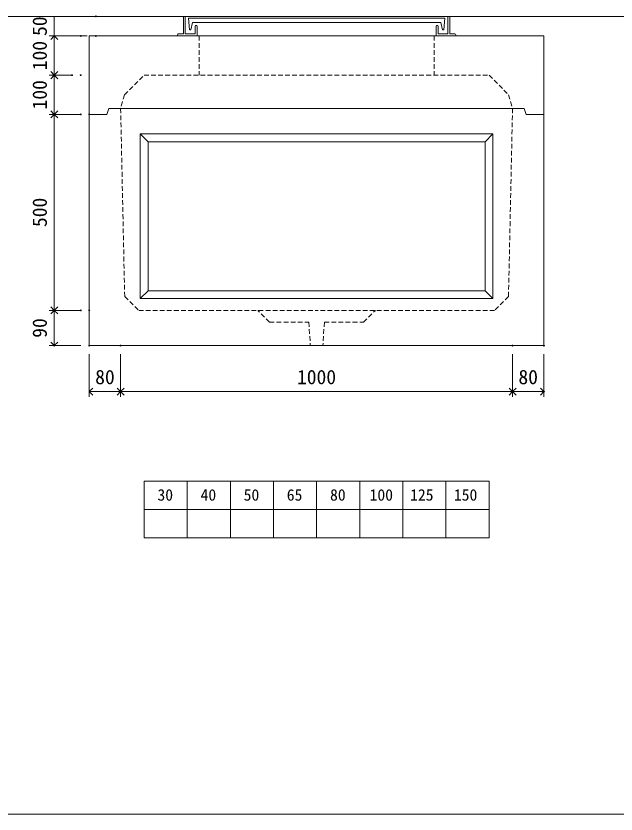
# Model space of a CAD drawing. Units: millimetres, scale not verified. Extents: x -4890 to 18490, y -2356 to 2356.
# Drawn here: x 1828 to 3359, y -1919 to 117 of the extents above; entities that cross this region are included whole.
import ezdxf
from ezdxf.enums import TextEntityAlignment as Align

# ---------------------------------------------------------------- set-up
doc = ezdxf.new("R2010")
doc.units = ezdxf.units.MM
doc.header["$LTSCALE"] = 10
doc.header["$PDMODE"] = 32
doc.header["$PDSIZE"] = 2
doc.linetypes.add('DASHED1', pattern=[1.8, 1.2, -0.6])
doc.layers.add('0-1_Defpoints', color=7, linetype='Continuous')
for name, color, linetype, lineweight in [('0-2_waku', 7, 'Continuous', 18), ('0-3_gaikei', 7, 'Continuous', 18), ('0-4_kakure', 7, 'DASHED1', 5), ('0-5_sunpou', 7, 'Continuous', 5), ('0-8_uchigawa', 6, 'Continuous', 18), ('0-9_文字１', 7, 'Continuous', 18), ('0-A_futa', 3, 'Continuous', 18), ('0-B_GL', 4, 'Continuous', 18)]:
    doc.layers.add(name, color=color, linetype=linetype, lineweight=lineweight)
doc.styles.add('ＭＳ ゴシック', font='')
doc.styles.get('ＭＳ ゴシック').set_extended_font_data('MS Gothic')

# ---------------------------------------------------------------- blocks, each defined once
blk = doc.blocks.new('_Open90')
at = {"layer": '0-5_sunpou'}
blk.add_line((0, 0), (-1, 0), dxfattribs=at)
blk.add_lwpolyline([(-0.5, 0.5), (0, 0), (-0.5, -0.5)], dxfattribs=at)
blk = doc.blocks.new('D126')
at = {"layer": '0-1_Defpoints'}
for p in [(3462.03, 1424.36), (3542.03, 1424.36), (3542.03, 1306.94)]:
    blk.add_point(p, dxfattribs=at)
at = {"layer": '0-5_sunpou'}
for p, q in [((3462.03, 1402.36), (3462.03, 1293.94)), ((3542.03, 1402.36), (3542.03, 1293.94)), ((3480.03, 1306.94), (3524.03, 1306.94))]:
    blk.add_line(p, q, dxfattribs=at)
at = {"layer": '0-5_sunpou', "xscale": 18, "yscale": 18, "rotation": 180}
blk.add_blockref('_Open90', (3462.03, 1306.94), dxfattribs=at)
at = {"layer": '0-5_sunpou', "xscale": 18, "yscale": 18}
blk.add_blockref('_Open90', (3542.03, 1306.94), dxfattribs=at)
at = {"layer": '0-5_sunpou', "style": 'ＭＳ ゴシック'}
blk.add_text('80', height=36.66, dxfattribs=at).set_placement((3477.03, 1314.94), align=Align.BOTTOM_LEFT)
blk = doc.blocks.new('D127')
at = {"layer": '0-1_Defpoints'}
for p in [(3542.03, 1424.36), (4542.03, 1424.36), (4542.03, 1306.94)]:
    blk.add_point(p, dxfattribs=at)
at = {"layer": '0-5_sunpou'}
for p, q in [((3542.03, 1402.36), (3542.03, 1293.94)), ((4542.03, 1402.36), (4542.03, 1293.94)), ((3560.03, 1306.94), (4524.03, 1306.94))]:
    blk.add_line(p, q, dxfattribs=at)
at = {"layer": '0-5_sunpou', "xscale": 18, "yscale": 18, "rotation": 180}
blk.add_blockref('_Open90', (3542.03, 1306.94), dxfattribs=at)
at = {"layer": '0-5_sunpou', "xscale": 18, "yscale": 18}
blk.add_blockref('_Open90', (4542.03, 1306.94), dxfattribs=at)
at = {"layer": '0-5_sunpou', "style": 'ＭＳ ゴシック'}
blk.add_text('1000', height=36.66, dxfattribs=at).set_placement((3992.03, 1314.94), align=Align.BOTTOM_LEFT)
blk = doc.blocks.new('D128')
at = {"layer": '0-1_Defpoints'}
for p in [(4542.03, 1424.36), (4622.03, 1424.36), (4622.03, 1306.94)]:
    blk.add_point(p, dxfattribs=at)
at = {"layer": '0-5_sunpou'}
for p, q in [((4542.03, 1402.36), (4542.03, 1293.94)), ((4622.03, 1402.36), (4622.03, 1293.94)), ((4560.03, 1306.94), (4604.03, 1306.94))]:
    blk.add_line(p, q, dxfattribs=at)
at = {"layer": '0-5_sunpou', "xscale": 18, "yscale": 18, "rotation": 180}
blk.add_blockref('_Open90', (4542.03, 1306.94), dxfattribs=at)
at = {"layer": '0-5_sunpou', "xscale": 18, "yscale": 18}
blk.add_blockref('_Open90', (4622.03, 1306.94), dxfattribs=at)
at = {"layer": '0-5_sunpou', "style": 'ＭＳ ゴシック'}
blk.add_text('80', height=36.66, dxfattribs=at).set_placement((4557.03, 1314.94), align=Align.BOTTOM_LEFT)
blk = doc.blocks.new('D129')
at = {"layer": '0-1_Defpoints'}
for p in [(3462.03, 1514.36), (3372.71, 1424.36), (3462.03, 1424.36)]:
    blk.add_point(p, dxfattribs=at)
at = {"layer": '0-5_sunpou'}
for p, q in [((3440.03, 1514.36), (3359.71, 1514.36)), ((3372.71, 1496.36), (3372.71, 1442.36)), ((3440.03, 1424.36), (3359.71, 1424.36))]:
    blk.add_line(p, q, dxfattribs=at)
at = {"layer": '0-5_sunpou', "xscale": 18, "yscale": 18}
for p, rotation in [((3372.71, 1514.36), 90), ((3372.71, 1424.36), 270)]:
    blk.add_blockref('_Open90', p, dxfattribs=dict(at, rotation=rotation))
at = {"layer": '0-5_sunpou', "style": 'ＭＳ ゴシック'}
blk.add_text('90', height=36.66, rotation=90, dxfattribs=at).set_placement((3364.71, 1444.36), align=Align.BOTTOM_LEFT)
blk = doc.blocks.new('D130')
at = {"layer": '0-1_Defpoints'}
for p in [(3462.03, 2014.36), (3372.71, 1514.36), (3440.03, 1514.36)]:
    blk.add_point(p, dxfattribs=at)
at = {"layer": '0-5_sunpou'}
for p, q in [((3440.03, 2014.36), (3359.71, 2014.36)), ((3372.71, 1996.36), (3372.71, 1532.36)), ((3418.03, 1514.36), (3359.71, 1514.36))]:
    blk.add_line(p, q, dxfattribs=at)
at = {"layer": '0-5_sunpou', "xscale": 18, "yscale": 18}
for p, rotation in [((3372.71, 2014.36), 90), ((3372.71, 1514.36), 270)]:
    blk.add_blockref('_Open90', p, dxfattribs=dict(at, rotation=rotation))
at = {"layer": '0-5_sunpou', "style": 'ＭＳ ゴシック'}
blk.add_text('500', height=36.66, rotation=90, dxfattribs=at).set_placement((3364.71, 1726.86), align=Align.BOTTOM_LEFT)
blk = doc.blocks.new('D131')
at = {"layer": '0-1_Defpoints'}
for p in [(3440.03, 2214.36), (3372.71, 2114.36), (3440.03, 2114.36)]:
    blk.add_point(p, dxfattribs=at)
at = {"layer": '0-5_sunpou'}
for p, q in [((3418.03, 2214.36), (3359.71, 2214.36)), ((3372.71, 2196.36), (3372.71, 2132.36)), ((3418.03, 2114.36), (3359.71, 2114.36))]:
    blk.add_line(p, q, dxfattribs=at)
at = {"layer": '0-5_sunpou', "xscale": 18, "yscale": 18}
for p, rotation in [((3372.71, 2214.36), 90), ((3372.71, 2114.36), 270)]:
    blk.add_blockref('_Open90', p, dxfattribs=dict(at, rotation=rotation))
at = {"layer": '0-5_sunpou', "style": 'ＭＳ ゴシック'}
blk.add_text('100', height=36.66, rotation=90, dxfattribs=at).set_placement((3364.71, 2126.86), align=Align.BOTTOM_LEFT)
blk = doc.blocks.new('D132')
at = {"layer": '0-1_Defpoints'}
for p in [(3418.03, 2114.36), (3372.71, 2014.36), (3440.03, 2014.36)]:
    blk.add_point(p, dxfattribs=at)
at = {"layer": '0-5_sunpou'}
for p, q in [((3396.03, 2114.36), (3359.71, 2114.36)), ((3372.71, 2096.36), (3372.71, 2032.36)), ((3418.03, 2014.36), (3359.71, 2014.36))]:
    blk.add_line(p, q, dxfattribs=at)
at = {"layer": '0-5_sunpou', "xscale": 18, "yscale": 18}
for p, rotation in [((3372.71, 2114.36), 90), ((3372.71, 2014.36), 270)]:
    blk.add_blockref('_Open90', p, dxfattribs=dict(at, rotation=rotation))
at = {"layer": '0-5_sunpou', "style": 'ＭＳ ゴシック'}
blk.add_text('100', height=36.66, rotation=90, dxfattribs=at).set_placement((3364.71, 2026.86), align=Align.BOTTOM_LEFT)
blk = doc.blocks.new('D142')
at = {"layer": '0-1_Defpoints'}
for p in [(3478.81, 2264.36), (3372.71, 2214.36), (3478.81, 2214.36)]:
    blk.add_point(p, dxfattribs=at)
at = {"layer": '0-5_sunpou'}
for p, q in [((3456.81, 2264.36), (3359.71, 2264.36)), ((3372.71, 2264.36), (3372.71, 2214.36)), ((3456.81, 2214.36), (3359.71, 2214.36))]:
    blk.add_line(p, q, dxfattribs=at)
at = {"layer": '0-5_sunpou', "style": 'ＭＳ ゴシック'}
blk.add_text('50', height=36.66, rotation=90, dxfattribs=at).set_placement((3364.71, 2214.36), align=Align.BOTTOM_LEFT)

msp = doc.modelspace()

# ---------------------------------------------------------------- linework, layer by layer
at = {"layer": '0-2_waku'}
for p, q in [((2154.67, -1069.99), (2154.67, -1213.99)), ((2154.67, -1069.99), (2154.67, -1213.99)), ((2154.67, -1069.99), (2154.67, -1213.99)), ((2154.67, -1069.99), (2154.67, -1213.99)), ((2154.67, -1069.99), (3034.67, -1069.99)), ((2264.67, -1069.99), (2264.67, -1213.99)), ((2374.67, -1069.99), (2374.67, -1213.99)), ((2374.67, -1069.99), (2374.67, -1213.99)), ((2484.67, -1069.99), (2484.67, -1213.99)), ((2594.67, -1069.99), (2594.67, -1213.99)), ((2704.67, -1069.99), (2704.67, -1213.99)), ((2814.67, -1069.99), (2814.67, -1213.99)), ((2924.67, -1069.99), (2924.67, -1213.99)), ((3034.67, -1069.99), (3034.67, -1213.99)), ((2154.67, -1141.99), (3034.67, -1141.99)), ((2154.67, -1213.99), (3034.67, -1213.99)), ((-1230.04, -1918.99), (4889.96, -1918.99)), ((-1230.04, -1918.99), (4889.96, -1918.99))]:
    msp.add_line(p, q, dxfattribs=at)
at = {"layer": '0-3_gaikei'}
for p, q in [((2014.67, -133.99), (2014.67, 66.01)), ((2159.67, 66.01), (2269.67, 66.01)), ((2159.67, 66.01), (2269.67, 66.01)), ((2159.67, 66.01), (2269.67, 66.01)), ((2194.67, 66.01), (2994.67, 66.01)), ((2194.67, 66.01), (2994.67, 66.01)), ((3174.67, -723.99), (3174.67, 56.01)), ((2594.67, -118.99), (2064.67, -118.99)), ((3124.67, -118.99), (2594.67, -118.99)), ((3124.67, -118.99), (3129.67, -133.99)), ((2014.67, -133.99), (2014.67, -723.99)), ((3174.67, -133.99), (3129.67, -133.99))]:
    msp.add_line(p, q, dxfattribs=at)
for points in [[(3174.67, -133.99), (3174.67, 66.01), (2014.67, 66.01)], [(2064.67, -118.99), (2059.67, -133.99), (2014.67, -133.99)], [(2014.67, -723.99), (3174.67, -723.99), (3174.67, -133.99)]]:
    msp.add_lwpolyline(points, dxfattribs=at)
at = {"layer": '0-4_kakure'}
for p, q in [((2294.67, 66.01), (2294.67, -33.99)), ((2894.67, 66.01), (2894.67, -33.99)), ((2104.67, -83.99), (2154.67, -33.99)), ((2154.67, -33.99), (3034.67, -33.99)), ((3034.67, -33.99), (3084.67, -83.99)), ((2104.67, -83.99), (2094.67, -118.99)), ((3084.67, -83.99), (3094.67, -118.99)), ((2105, -598.99), (2094.67, -118.99)), ((3094.67, -118.99), (3084.35, -598.99)), ((2105, -598.99), (2140.76, -633.99)), ((2140.76, -633.99), (2594.67, -633.99)), ((2474.67, -663.99), (2444.67, -633.99)), ((2714.67, -663.99), (2744.67, -633.99)), ((2474.67, -663.99), (2574.67, -663.99)), ((2574.67, -663.99), (2578.67, -723.99)), ((2614.67, -663.99), (2610.67, -723.99)), ((2614.67, -663.99), (2714.67, -663.99))]:
    msp.add_line(p, q, dxfattribs=at)
msp.add_lwpolyline([(3084.35, -598.99), (3048.59, -633.99), (2594.67, -633.99)], dxfattribs=at)
at = {"layer": '0-8_uchigawa'}
for p, q in [((2144.67, -183.99), (2164.67, -203.99)), ((2144.67, -603.99), (2144.67, -183.99)), ((3044.67, -603.99), (3044.67, -183.99)), ((2164.67, -203.99), (2594.67, -203.99)), ((2164.67, -583.99), (2164.67, -203.99)), ((3024.67, -583.99), (3024.67, -203.99)), ((2144.67, -603.99), (2164.67, -583.99)), ((2164.67, -583.99), (3024.67, -583.99)), ((3044.67, -603.99), (3024.67, -583.99)), ((2144.67, -603.99), (3044.67, -603.99))]:
    msp.add_line(p, q, dxfattribs=at)
for points in [[(2144.67, -183.99), (2594.67, -183.99), (3044.67, -183.99)], [(2594.67, -203.99), (3024.67, -203.99), (3044.67, -183.99)]]:
    msp.add_lwpolyline(points, dxfattribs=at)
at = {"layer": '0-A_futa'}
for p, q in [((2254.67, 114.01), (2254.67, 71.01)), ((2256.67, 116.01), (2259.67, 116.01)), ((2259.67, 116.01), (2259.67, 71.01)), ((2267.48, 111.51), (2921.81, 111.51)), ((2267.48, 111.51), (2269.97, 81.51)), ((2921.81, 111.51), (2919.56, 81.51)), ((2929.67, 116.01), (2929.67, 71.01)), ((2929.67, 116.01), (2932.67, 116.01)), ((2934.67, 114.01), (2934.67, 71.01)), ((2269.97, 81.51), (2273.68, 81.51)), ((2278, 100.51), (2273.68, 81.51)), ((2278, 100.51), (2911.34, 100.51)), ((2284.67, 91.01), (2284.67, 71.01)), ((2286.67, 93.01), (2287.67, 93.01)), ((2289.67, 91.01), (2289.67, 66.01)), ((2899.67, 91.01), (2899.67, 66.01)), ((2902.67, 93.01), (2901.67, 93.01)), ((2904.67, 91.01), (2904.67, 71.01)), ((2911.34, 100.51), (2915.66, 81.51)), ((2919.56, 81.51), (2915.66, 81.51)), ((2239.67, 69.01), (2239.67, 68.01)), ((2241.67, 71.01), (2254.67, 71.01)), ((2294.67, 66.01), (2241.67, 66.01)), ((2259.67, 71.01), (2284.67, 71.01)), ((2899.67, 66.01), (2947.67, 66.01)), ((2929.67, 71.01), (2904.67, 71.01)), ((2947.67, 71.01), (2934.67, 71.01)), ((2949.67, 69.01), (2949.67, 68.01))]:
    msp.add_line(p, q, dxfattribs=at)
for centre, start, end in [((2256.67, 114.01), 90, 180), ((2932.67, 114.01), 0, 90), ((2286.67, 91.01), 90, 180), ((2287.67, 91.01), 0, 90), ((2901.67, 91.01), 90, 180), ((2902.67, 91.01), 0, 90), ((2241.67, 69.01), 90, 180), ((2241.67, 68.01), 180, 270), ((2947.67, 69.01), 0, 90), ((2947.67, 68.01), 270, 0)]:
    msp.add_arc(centre, 2, start, end, dxfattribs=at)
at = {"layer": '0-B_GL'}
msp.add_line((-1230.04, 116.01), (4889.96, 116.01), dxfattribs=at)

# ---------------------------------------------------------------- block references
at = {"layer": '0-5_sunpou'}
for name in ['D142', 'D131', 'D132', 'D130', 'D129', 'D126', 'D127', 'D128']:
    msp.add_blockref(name, (-1447.36, -2148.36), dxfattribs=at)

# ---------------------------------------------------------------- texts
at = {"layer": '0-9_文字１', "style": 'ＭＳ ゴシック'}
for s, p in [('30', (2188.55, -1128.32)), ('40', (2298.55, -1128.32)), ('50', (2408.55, -1128.32)), ('65', (2518.55, -1128.32)), ('80', (2628.95, -1128.32)), ('100', (2729.83, -1128.32)), ('125', (2833.22, -1128.32)), ('150', (2944.98, -1128.32))]:
    msp.add_text(s, height=29.33, dxfattribs=at).set_placement(p, align=Align.BOTTOM_LEFT)

doc.saveas('drawing.dxf')
